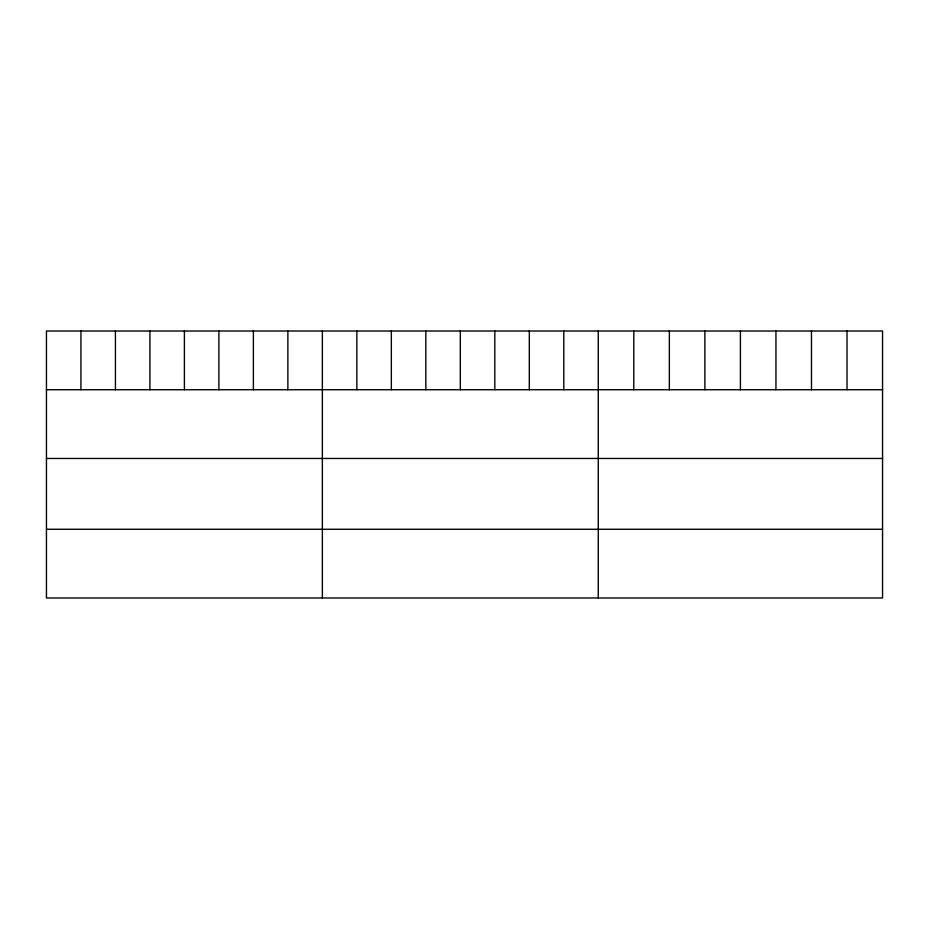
<?xml version="1.0" encoding="UTF-8"?>
<svg xmlns="http://www.w3.org/2000/svg" width="929" height="929" viewBox="0 0 929 929"><rect width="100%" height="100%" fill="white"/><g stroke="black" fill="none" stroke-linecap="round" stroke-linejoin="round"><path stroke-width="1.39" d="M882.55 389.739L882.55 597.986L46.45 597.986L46.45 331.014L882.55 331.014L882.55 389.739L46.45 389.739M46.45 458.461L882.55 458.461M46.45 529.263L882.55 529.263M847.016 331.014L847.016 389.739M811.481 331.014L811.481 389.739M775.947 331.014L775.947 389.739M740.413 331.014L740.413 389.739M704.879 331.014L704.879 389.739M669.344 331.014L669.344 389.739M633.81 331.014L633.81 389.739M598.276 331.014L598.276 597.986M563.787 331.014L563.787 389.739M529.298 331.014L529.298 389.739M494.809 331.014L494.809 389.739M460.319 331.014L460.319 389.739M425.83 331.014L425.83 389.739M391.341 331.014L391.341 389.739M356.852 331.014L356.852 389.739M322.363 331.014L322.363 597.986M287.874 331.014L287.874 389.739M253.385 331.014L253.385 389.739M218.896 331.014L218.896 389.739M184.406 331.014L184.406 389.739M149.917 331.014L149.917 389.739M115.428 331.014L115.428 389.739M80.939 331.014L80.939 389.739"/></g></svg>
